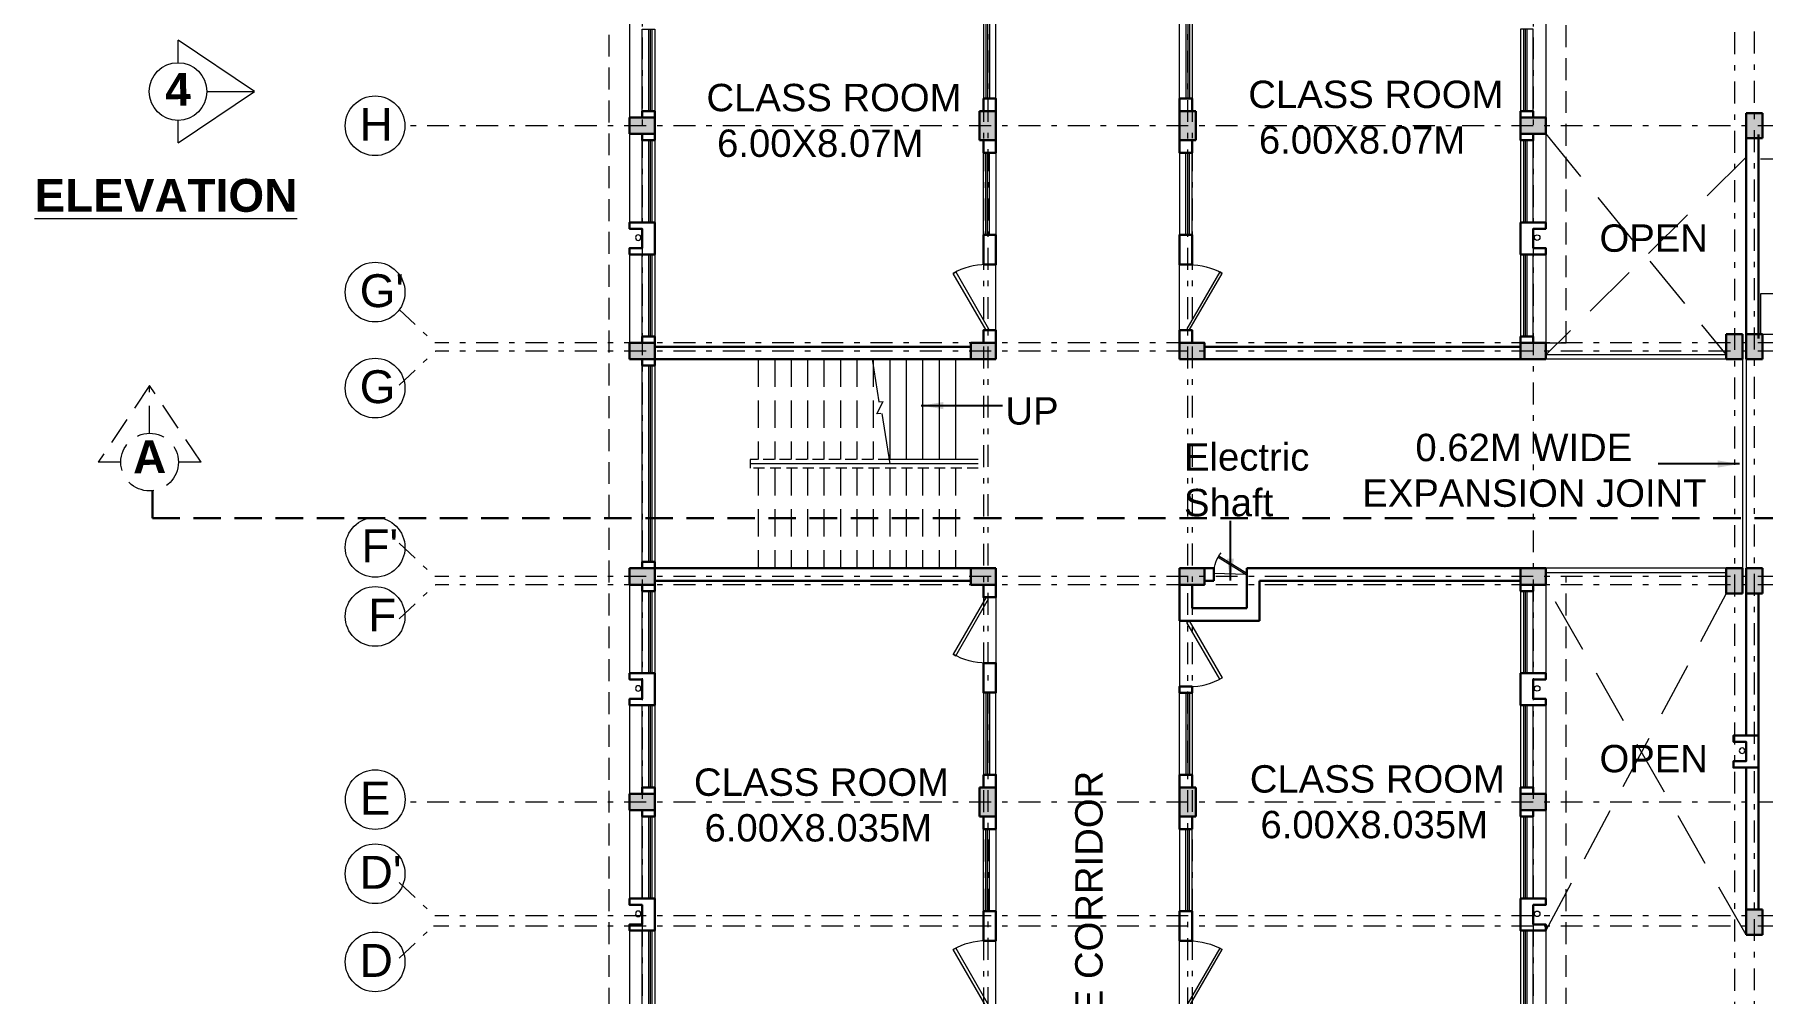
# Model space of a CAD drawing. Header units: millimetres. Extents: x 3614 to 12428, y -844 to 6844.
# Drawn here: x 5720.98 to 5752.53, y -330.34 to -312.84 of the extents above; entities that cross this region are included whole.
import ezdxf

# ---------------------------------------------------------------- set-up
doc = ezdxf.new("R2010")
doc.units = ezdxf.units.MM
doc.header["$LTSCALE"] = 40
doc.header["$MEASUREMENT"] = 0
for name, pattern in [('CENTER2', [1.125, 0.75, -0.125, 0.125, -0.125]), ('DASHDOT', [1, 0.5, -0.25, 0, -0.25]), ('DASHED', [0.75, 0.5, -0.25]), ('DASHED2', [0.375, 0.25, -0.125])]:
    doc.linetypes.add(name, pattern=pattern)
doc.layers.get('0').update_dxf_attribs({"linetype": 'CONTINUOUS', "lineweight": 20})
for name, color, linetype, lineweight in [('CLL LEV.', 15, 'CONTINUOUS', 18), ('Column', 252, 'CONTINUOUS', 30), ('Column Hatch', 253, 'CONTINUOUS', 13), ('Door', 54, 'CONTINUOUS', 18), ('EXPANSION JOINT', 248, 'CONTINUOUS', 20), ('Fixture', 44, 'CONTINUOUS', 15), ('GRID', 134, 'DASHDOT', 13), ('GRID TEXT', 134, 'CENTER2', 13), ('Hidden', 30, 'DASHED', 18), ('LINE', 22, 'CONTINUOUS', 13), ('Railing', 23, 'CONTINUOUS', 18), ('Section', 72, 'DASHED2', 30), ('Stair', 1, 'CONTINUOUS', 15), ('TEXT', 7, 'CONTINUOUS', 20), ('title', 7, 'CONTINUOUS', 35), ('Ventilator', 6, 'DASHED', 18), ('Wall', 7, 'CONTINUOUS', 30), ('Window', 150, 'CONTINUOUS', 15), ('Window-Wall', 7, 'CONTINUOUS', 18)]:
    doc.layers.add(name, color=color, linetype=linetype, lineweight=lineweight)
doc.styles.add('DIM', font='arial.ttf')
doc.styles.add('L120', font='simplex.shx', dxfattribs={"height": 1})
doc.styles.get("Standard").update_dxf_attribs({"font": 'txt.shx', "height": 0.03937})
doc.styles.add('Tabrej', font='GOTHIC.TTF')
doc.styles.add('Tabrej.', font='GOTHIC.TTF', dxfattribs={"height": 1})
doc.dimstyles.get("Standard").update_dxf_attribs({"dimtxt": 0.18, "dimasz": 0.18, "dimexe": 0.18, "dimexo": 0.0625, "dimgap": 0.09, "dimtad": 0, "dimtih": 1, "dimtoh": 1, "dimdec": 4, "dimzin": 0, "dimdsep": 46, "dimtxsty": 'Standard', "dimcen": 0.09, "dimadec": 0, "dimazin": 0, "dimtfac": 1, "dimtdec": 4, "dimtofl": 0, "dimtmove": 0, "dimatfit": 3, "dimfxl": 0, "dimtolj": 1, "dimtzin": 0, "dimarcsym": 0})

# ---------------------------------------------------------------- blocks, each defined once
blk = doc.blocks.new('COLUMN 546')
at = {"layer": 'Column Hatch'}
h = blk.add_hatch(color=0, dxfattribs=at)
h.dxf.hatch_style = 1
h.paths.add_polyline_path([(0, 0), (0.3, 0), (0.3, 0.46), (0, 0.46)])
at = {"layer": 'Column'}
for p, q in [((0.3, 0.46), (0, 0.46)), ((0, 0.46), (0, 0)), ((0.3, 0), (0.3, 0.46)), ((0, 0), (0.3, 0))]:
    blk.add_line(p, q, dxfattribs=at)
blk = doc.blocks.new('VENT 2')
at = {"layer": 'Ventilator', "linetype": 'Continuous', "ltscale": 0.02}
for p, q in [((0, 0.182), (1.5, 0.182)), ((0, 0.152), (1.5, 0.152))]:
    blk.add_line(p, q, dxfattribs=at)
at = {"layer": 'Window-Wall'}
for p, q in [((0, 0.23), (1.5, 0.23)), ((0, 0), (0, 0.23)), ((0, 0.115), (1.5, 0.115)), ((1.5, 0), (0, 0)), ((1.5, 0.23), (1.5, 0))]:
    blk.add_line(p, q, dxfattribs=at)
blk = doc.blocks.new('*U18')
for p, q in [((0, 0), (0, -6)), ((40, 0), (40, -6))]:
    blk.add_line(p, q)
blk.add_lwpolyline([(0, 0), (34.6, 20), (35.5, 18.5), (0.9, -1.5)], close=True)
blk.add_arc((0, 0), 40, 0, 30)
blk = doc.blocks.new('DOOR1')
at = {"layer": 'Door'}
blk.add_line((0, 0), (1.2, 0), dxfattribs=at)
at = {"layer": 'Door', "xscale": 0.0300000000000013, "yscale": 0.0300000000000013, "zscale": 0.0300000000000013}
blk.add_blockref('*U18', (0, 0.18), dxfattribs=at)
blk = doc.blocks.new('class 1')
at = {"layer": 'Wall'}
for points in [[(0.23, -0.035), (0, -0.035), (0, -0.265), (0.23, -0.265), (0.23, -0.035)], [(0.23, -1.465), (0, -1.465), (0, -2.005), (0.23, -2.005), (0.23, -1.465)], [(0.23, -3.505), (0, -3.505), (0, -3.735), (0.23, -3.735), (0.23, -3.505)]]:
    blk.add_lwpolyline(points, dxfattribs=at)
at = {"layer": 'Wall', "rotation": 270}
for name, p in [('DOOR1', (0, -0.265)), ('VENT 2', (0, -2.005))]:
    blk.add_blockref(name, p, dxfattribs=at)
blk = doc.blocks.new('WINDOW 1')
at = {"layer": 'CLL LEV.'}
for p, q in [((-0.115, -0.23), (-0.115, -0.46)), ((1.615, -0.23), (1.615, -0.46)), ((-0.115, -0.46), (1.615, -0.46))]:
    blk.add_line(p, q, dxfattribs=at)
at = {"layer": 'Window'}
for p, q in [((0, -0.051), (1.5, -0.051)), ((0, -0.081), (1.5, -0.081))]:
    blk.add_line(p, q, dxfattribs=at)
at = {"layer": 'Window-Wall'}
for p, q in [((0, 0), (1.5, 0)), ((0, -0.23), (0, 0)), ((1.5, 0), (1.5, -0.23)), ((0, -0.115), (1.5, -0.115)), ((1.5, -0.23), (0, -0.23))]:
    blk.add_line(p, q, dxfattribs=at)
blk = doc.blocks.new('SHAFT2')
at = {"layer": 'Fixture'}
blk.add_circle((0.302, 0.307), 0.05, dxfattribs=at)
at = {"layer": 'Wall'}
blk.add_lwpolyline([(0, 0.585), (0.46, 0.585), (0.46, 0.47), (0.23, 0.47), (0.23, 0.115), (0.46, 0.115), (0.46, 0), (0, 0), (0, 0.585)], dxfattribs=at)
blk = doc.blocks.new('Door - Left Hung 36 in.')
at = {"layer": 'Door'}
blk.add_line((0.8, -1.3), (35.9, -1.3), dxfattribs=at)
blk.add_lwpolyline([(0.8, -1.3), (0, 0), (31.2, 18), (31.9, 16.7)], close=True, dxfattribs=at)
blk.add_arc((0, 0), 36, 0, 37.3101, dxfattribs=at)
blk = doc.blocks.new('COLM 530')
at = {"layer": 'Column Hatch'}
h = blk.add_hatch(color=0, dxfattribs=at)
h.dxf.hatch_style = 1
h.paths.add_polyline_path([(5443.518, -633.795), (5443.218, -633.795), (5443.218, -634.325), (5443.518, -634.325)])
at = {"layer": 'Column'}
for p, q in [((5443.518, -633.795), (5443.218, -633.795)), ((5443.218, -633.795), (5443.218, -634.325)), ((5443.518, -634.325), (5443.518, -633.795)), ((5443.218, -634.325), (5443.518, -634.325))]:
    blk.add_line(p, q, dxfattribs=at)
blk = doc.blocks.new('drt')
at = {"layer": 'TEXT', "ltscale": 0.05}
for p, q in [((7.106, 2.255), (7.106, 2.667)), ((8.505, 1.729), (7.106, 2.667)), ((7.106, 0.79), (8.505, 1.729)), ((7.632, 1.729), (8.505, 1.729)), ((7.106, 0.79), (7.106, 1.203))]:
    blk.add_line(p, q, dxfattribs=at)
blk.add_circle((7.106, 1.729), 0.526, dxfattribs=at)
at = {"layer": 'TEXT', "insert": (6.865, 2.063), "char_height": 0.6, "attachment_point": 1, "rotation": 1.0017, "style": 'Tabrej.'}
blk.add_mtext_dynamic_manual_height_columns('{\\fArial|b1|i0|c0|p34;4}', width=20.54056, gutter_width=5, heights=[0], dxfattribs=at)
at = {"layer": 'TEXT', "insert": (4.487, 0.133), "char_height": 0.6, "attachment_point": 1, "style": 'Tabrej.'}
blk.add_mtext_dynamic_manual_height_columns('{\\fArial|b1|i0|c0|p34;\\LELEVATION }', width=20.54056, gutter_width=5, heights=[0], dxfattribs=at)
blk = doc.blocks.new('BDHVBFH')
at = {"layer": 'Section', "color": 7, "linetype": 'ByBlock', "lineweight": 20, "ltscale": 0.05}
for p, q in [((5432.399, -574.787), (5431.461, -576.186)), ((5432.399, -575.66), (5432.399, -574.787)), ((5433.338, -576.186), (5432.399, -574.787)), ((5431.873, -576.186), (5431.461, -576.186)), ((5433.338, -576.186), (5432.925, -576.186))]:
    blk.add_line(p, q, dxfattribs=at)
blk.add_circle((5432.399, -576.186), 0.526, dxfattribs=at)
blk = doc.blocks.new('SEC AA')
at = {"layer": 'Section', "ltscale": 0.05}
for q in [(5428.116, -321.164), (5509.295, -321.664)]:
    blk.add_line((5428.116, -321.664), q, dxfattribs=at)
at = {"layer": 'Section'}
blk.add_blockref('BDHVBFH', (-4.334, 255.545), dxfattribs=at)
at = {"layer": 'Section', "insert": (5427.753, -320.249), "char_height": 0.6, "attachment_point": 1, "rotation": 1.0017, "style": 'Tabrej'}
blk.add_mtext_dynamic_manual_height_columns('{\\fArial|b1|i0|c0|p34;A}', width=20.54056, gutter_width=5, heights=[0], dxfattribs=at)
blk = doc.blocks.new('GRID TY6')
at = {"layer": 'GRID', "lineweight": 18, "ltscale": 0.02}
for p, q in [((5437.0578, -290.0307), (5437.0578, -340.9309)), ((5453.3278, -290.0307), (5453.3278, -340.9309)), ((5443.2878, -290.2754), (5443.2878, -340.9309)), ((5443.3678, -290.2724), (5443.3678, -340.9309)), ((5447.0178, -290.2754), (5447.0178, -340.9309)), ((5447.0978, -290.2724), (5447.0978, -340.9309)), ((5457.0008, -291.7377), (5457.0008, -340.9309)), ((5457.3628, -291.727), (5457.3628, -340.9309)), ((5508.2295, -312.3456), (5432.7255, -312.3456)), ((5432.624, -315.7013), (5433.2737, -316.3106)), ((5508.2295, -316.3106), (5433.2737, -316.3106)), ((5432.624, -317.0784), (5433.2827, -316.4606)), ((5508.2295, -316.4606), (5433.2827, -316.4606)), ((5432.624, -319.9663), (5433.2737, -320.5756)), ((5432.624, -321.3434), (5433.2827, -320.7256)), ((5508.2295, -320.5756), (5433.2737, -320.5756)), ((5508.2295, -320.7256), (5433.2827, -320.7256)), ((5508.2295, -324.6906), (5432.7255, -324.6906)), ((5432.624, -326.1613), (5433.2737, -326.7706)), ((5508.2295, -326.7706), (5433.2737, -326.7706)), ((5432.624, -327.5384), (5433.2454, -326.9556)), ((5508.2295, -326.9556), (5433.2454, -326.9556))]:
    blk.add_line(p, q, dxfattribs=at)
at = {"layer": 'GRID TEXT', "linetype": 'ByBlock', "lineweight": 20, "ltscale": 0.05}
for centre in [(5432.1807, -312.3456), (5432.1826, -315.3821), (5432.1826, -317.1347), (5432.1826, -320.0414), (5432.1826, -321.3027), (5432.1845, -324.6456), (5432.1826, -326.0005), (5432.1826, -327.6087)]:
    blk.add_circle(centre, 0.5447, dxfattribs=at)
at = {"layer": 'GRID TEXT', "lineweight": 18, "ltscale": 0.05, "char_height": 0.6, "attachment_point": 1, "style": 'Tabrej.'}
for s, insert in [('{\\fArial|b0|i0|c0|p34;H}', (5431.8987, -312.0195)), ("{\\fArial|b0|i0|c0|p34;G'}", (5431.9006, -315.0559)), ('{\\fArial|b0|i0|c0|p34;G}', (5431.9006, -316.8085)), ("{\\fArial|b0|i0|c0|p34;F'}", (5431.9315, -319.7153)), ('{\\fArial|b0|i0|c0|p34;F}', (5432.0572, -320.9765)), ('{\\fArial|b0|i0|c0|p34;E}', (5431.9025, -324.3194)), ("{\\fArial|b0|i0|c0|p34;D'}", (5431.9006, -325.6743)), ('{\\fArial|b0|i0|c0|p34;D}', (5431.9006, -327.2825))]:
    blk.add_mtext_dynamic_manual_height_columns(s, width=2.477927, gutter_width=5, heights=[0], dxfattribs=dict(at, insert=insert))

msp = doc.modelspace()

# ---------------------------------------------------------------- linework, layer by layer
at = {"layer": 'EXPANSION JOINT', "linetype": 'ByBlock', "ltscale": 0.05}
for p, q in [((5752.1635, -318.7641), (5752.1635, -322.5791)), ((5752.2255, -318.7641), (5752.2255, -322.5791))]:
    msp.add_line(p, q, dxfattribs=at)
at = {"layer": 'Fixture', "linetype": 'ByBlock', "ltscale": 0.05}
msp.add_line((5756.4105, -315.1109), (5752.4905, -315.1109), dxfattribs=at)
at = {"layer": 'Hidden', "ltscale": 0.02}
for p, q in [((5731.4705, -339.0391), (5731.4705, -310.2341)), ((5748.9406, -318.466), (5748.9406, -310.2341)), ((5748.9405, -339.0391), (5748.9405, -322.7312))]:
    msp.add_line(p, q, dxfattribs=at)
at = {"layer": 'Hidden', "ltscale": 0.05}
msp.add_line((5748.3405, -318.4641), (5748.9406, -318.466), dxfattribs=at)
at = {"layer": 'LINE', "linetype": 'ByBlock', "ltscale": 0.05}
msp.add_lwpolyline([(5752.9071, -317.5677), (5752.4905, -317.5677), (5752.4905, -318.3041), (5752.9071, -318.3041)], close=True, dxfattribs=at)
at = {"layer": 'Railing', "linetype": 'ByBlock', "ltscale": 0.05}
for p, q in [((5751.8635, -318.6841), (5748.5705, -318.6841)), ((5751.8635, -318.7641), (5748.5705, -318.7641)), ((5738.2055, -320.5941), (5736.579, -320.5941)), ((5738.2055, -320.6691), (5736.5911, -320.6691)), ((5751.8635, -322.5791), (5748.5705, -322.5791)), ((5751.8635, -322.6591), (5748.5705, -322.6591))]:
    msp.add_line(p, q, dxfattribs=at)
at = {"layer": 'Railing', "linetype": 'DASHED2', "ltscale": 0.02}
for p, q in [((5736.5789, -320.5941), (5734.0405, -320.5941)), ((5734.0405, -320.5941), (5734.0405, -320.6691)), ((5736.5909, -320.6691), (5734.0405, -320.6691)), ((5738.2055, -320.6741), (5734.0405, -320.6741)), ((5734.0405, -320.6741), (5734.0405, -320.7491)), ((5738.2055, -320.7491), (5734.0405, -320.7491))]:
    msp.add_line(p, q, dxfattribs=at)
at = {"layer": 'Stair', "linetype": 'DASHED2', "ltscale": 0.05}
for p, q in [((5734.1905, -318.7641), (5734.1905, -320.5941)), ((5734.4905, -318.7641), (5734.4905, -320.5941)), ((5734.7905, -318.7641), (5734.7905, -320.5941)), ((5735.0905, -318.7641), (5735.0905, -320.5941)), ((5735.3905, -318.7641), (5735.3905, -320.5941)), ((5735.6905, -318.7641), (5735.6905, -320.5941)), ((5735.9905, -318.7641), (5735.9905, -320.5941)), ((5736.2905, -318.7641), (5736.2905, -320.5941)), ((5734.1905, -320.7491), (5734.1905, -322.5791)), ((5734.4905, -320.7491), (5734.4905, -322.5791)), ((5734.7905, -320.7491), (5734.7905, -322.5791)), ((5735.0905, -320.7491), (5735.0905, -322.5791)), ((5735.3905, -320.7491), (5735.3905, -322.5791)), ((5735.6905, -320.7491), (5735.6905, -322.5791)), ((5735.9905, -320.7491), (5735.9905, -322.5791)), ((5736.2905, -320.7491), (5736.2905, -322.5791)), ((5736.5905, -320.7491), (5736.5905, -322.5791)), ((5736.8905, -320.7491), (5736.8905, -322.5791)), ((5737.1905, -320.7491), (5737.1905, -322.5791)), ((5737.4905, -320.7491), (5737.4905, -322.5791)), ((5737.7905, -320.7491), (5737.7905, -322.5791))]:
    msp.add_line(p, q, dxfattribs=at)
at = {"layer": 'Stair', "ltscale": 0.05}
for p, q in [((5736.5905, -318.7641), (5736.5905, -320.5941)), ((5736.8905, -318.7641), (5736.8905, -320.5941)), ((5737.1905, -318.7641), (5737.1905, -320.5941)), ((5737.4905, -318.7641), (5737.4905, -320.5941)), ((5737.7905, -318.7641), (5737.7905, -320.5941))]:
    msp.add_line(p, q, dxfattribs=at)
at = {"layer": 'TEXT', "ltscale": 0.05}
for p, q in [((5736.2705, -318.7641), (5736.3928, -319.5405)), ((5736.3563, -319.7597), (5736.4729, -319.535)), ((5736.3928, -319.5405), (5736.4729, -319.535)), ((5736.4266, -319.7553), (5736.3563, -319.7597)), ((5736.4466, -319.7553), (5736.5905, -320.6691))]:
    msp.add_line(p, q, dxfattribs=at)
at = {"layer": 'title', "ltscale": 0.05}
msp.add_line((5736.3874, -319.5065), (5736.3874, -319.5065), dxfattribs=at)
at = {"layer": 'Wall', "linetype": 'ByBlock', "ltscale": 0.05}
for p, q in [((5752.2255, -318.3041), (5752.2255, -314.6609)), ((5752.4555, -318.3841), (5752.4555, -314.6609))]:
    msp.add_line(p, q, dxfattribs=at)
at = {"layer": 'Wall'}
for p, q in [((5738.0705, -318.5341), (5732.3005, -318.5341)), ((5742.3405, -318.5341), (5748.1105, -318.5341)), ((5738.0705, -318.7641), (5732.3005, -318.7641)), ((5742.3405, -318.7641), (5748.1105, -318.7641)), ((5738.0705, -322.5791), (5732.3005, -322.5791)), ((5742.5105, -322.5791), (5742.3405, -322.5791)), ((5742.5105, -322.5791), (5742.5106, -322.809)), ((5743.1105, -323.3091), (5743.1105, -322.5791)), ((5743.4555, -322.5791), (5743.1105, -322.5791)), ((5743.3866, -322.5791), (5748.1105, -322.5791)), ((5738.0705, -322.8091), (5732.3005, -322.8091)), ((5741.8805, -323.5391), (5741.8805, -322.8791)), ((5742.1105, -322.8791), (5742.1105, -323.3091)), ((5742.5106, -322.809), (5742.3406, -322.8091)), ((5743.3405, -322.8091), (5748.1105, -322.8091)), ((5743.3405, -323.5391), (5743.3405, -322.8091)), ((5752.2255, -323.0391), (5752.2255, -325.6316)), ((5752.4555, -323.0391), (5752.4555, -328.8091)), ((5743.1105, -323.3091), (5742.1105, -323.3091)), ((5742.1105, -323.5391), (5741.8805, -323.5391)), ((5743.3405, -323.5391), (5742.1105, -323.5391)), ((5752.2255, -326.2166), (5752.2255, -328.8091))]:
    msp.add_line(p, q, dxfattribs=at)
for points in [[(5732.0705, -314.3491), (5732.0705, -314.2341), (5732.3005, -314.2341), (5732.3005, -314.3491), (5732.0705, -314.3491)], [(5748.3405, -314.3491), (5748.3405, -314.2341), (5748.1105, -314.2341), (5748.1105, -314.3491), (5748.3405, -314.3491)], [(5732.0705, -314.6491), (5732.0705, -314.7641), (5732.3005, -314.7641), (5732.3005, -314.6491), (5732.0705, -314.6491)], [(5732.0705, -314.7641), (5732.0705, -314.6491), (5732.3005, -314.6491), (5732.3005, -314.7641), (5732.0705, -314.7641)], [(5748.3405, -314.6491), (5748.3405, -314.7641), (5748.1105, -314.7641), (5748.1105, -314.6491), (5748.3405, -314.6491)], [(5748.3405, -314.7641), (5748.3405, -314.6491), (5748.1105, -314.6491), (5748.1105, -314.7641), (5748.3405, -314.7641)], [(5732.0705, -318.4641), (5732.0705, -318.3491), (5732.3005, -318.3491), (5732.3005, -318.4641), (5732.0705, -318.4641)], [(5748.3405, -318.4641), (5748.3405, -318.3491), (5748.1105, -318.3491), (5748.1105, -318.4641), (5748.3405, -318.4641)], [(5732.0705, -318.8791), (5732.0705, -318.7641), (5732.3005, -318.7641), (5732.3005, -318.8791), (5732.0705, -318.8791)], [(5732.0705, -322.5791), (5732.0705, -322.4641), (5732.3005, -322.4641), (5732.3005, -322.5791), (5732.0705, -322.5791)], [(5732.0705, -322.8791), (5732.0705, -322.9941), (5732.3005, -322.9941), (5732.3005, -322.8791), (5732.0705, -322.8791)], [(5732.0705, -322.9941), (5732.0705, -322.8791), (5732.3005, -322.8791), (5732.3005, -322.9941), (5732.0705, -322.9941)], [(5748.3405, -322.8791), (5748.3405, -322.9941), (5748.1105, -322.9941), (5748.1105, -322.8791), (5748.3405, -322.8791)], [(5748.3405, -322.9941), (5748.3405, -322.8791), (5748.1105, -322.8791), (5748.1105, -322.9941), (5748.3405, -322.9941)], [(5742.1105, -324.7391), (5741.8805, -324.7391), (5741.8805, -324.8499), (5742.1105, -324.8499), (5742.1105, -324.7391)], [(5742.1105, -326.3499), (5741.8805, -326.3499), (5741.8805, -326.5799), (5742.1105, -326.5799), (5742.1105, -326.3499)], [(5732.0705, -326.6941), (5732.0705, -326.5791), (5732.3005, -326.5791), (5732.3005, -326.6941), (5732.0705, -326.6941)], [(5748.3405, -326.6941), (5748.3405, -326.5791), (5748.1105, -326.5791), (5748.1105, -326.6941), (5748.3405, -326.6941)], [(5732.0705, -326.9941), (5732.0705, -327.1091), (5732.3005, -327.1091), (5732.3005, -326.9941), (5732.0705, -326.9941)], [(5732.0705, -327.1091), (5732.0705, -326.9941), (5732.3005, -326.9941), (5732.3005, -327.1091), (5732.0705, -327.1091)], [(5748.3405, -326.9941), (5748.3405, -327.1091), (5748.1105, -327.1091), (5748.1105, -326.9941), (5748.3405, -326.9941)], [(5748.3405, -327.1091), (5748.3405, -326.9941), (5748.1105, -326.9941), (5748.1105, -327.1091), (5748.3405, -327.1091)]]:
    msp.add_lwpolyline(points, dxfattribs=at)
at = {"layer": 'Window'}
for p, q in [((5732.2196, -318.8791), (5732.2196, -322.4641)), ((5732.2496, -318.8791), (5732.2496, -322.4641))]:
    msp.add_line(p, q, dxfattribs=at)
at = {"layer": 'Window-Wall', "linetype": 'DASHED', "ltscale": 0.05}
for p, q in [((5748.5705, -314.6491), (5751.8635, -318.6841)), ((5752.2255, -315.0741), (5748.5705, -318.6841)), ((5752.2255, -329.2691), (5748.5705, -322.8791)), ((5751.8635, -323.0391), (5748.5705, -329.1941))]:
    msp.add_line(p, q, dxfattribs=at)
at = {"layer": 'Window-Wall'}
for p, q in [((5732.0705, -322.4641), (5732.0705, -318.8791)), ((5732.1855, -318.8791), (5732.1855, -322.4641)), ((5732.3005, -318.8791), (5732.3005, -322.4641)), ((5732.3005, -322.4641), (5732.0705, -322.4641))]:
    msp.add_line(p, q, dxfattribs=at)

# ---------------------------------------------------------------- block references
for name, p in [('GRID TY6', (295.0127, -2.1555)), ('COLM 530', (295.0127, 319.5608)), ('COLM 530', (298.6627, 319.5608)), ('COLM 530', (295.0127, 307.215)), ('COLM 530', (298.6627, 307.215))]:
    msp.add_blockref(name, p)
at = {"linetype": 'ByBlock', "xscale": -1}
for p in [(5738.5305, -310.4991), (5738.5305, -322.8441)]:
    msp.add_blockref('class 1', p, dxfattribs=at)
at = {"linetype": 'ByBlock'}
for name, p in [('class 1', (5741.8805, -310.4991)), ('SHAFT2', (5748.1105, -316.8491)), ('SHAFT2', (5748.1105, -325.0791)), ('SHAFT2', (5748.1105, -329.1941))]:
    msp.add_blockref(name, p, dxfattribs=at)
at = {"color": 7, "extrusion": (0, 0, -1), "xscale": -1, "zscale": -1, "rotation": 270}
for p in [(-5732.3005, -314.6491), (-5732.3005, -318.7641), (-5738.5305, -318.7641), (-5732.3005, -322.8791), (-5738.5305, -322.8791), (-5732.3005, -326.9941)]:
    msp.add_blockref('COLUMN 546', p, dxfattribs=at)
at = {"color": 7, "extrusion": (0, 0, -1), "zscale": -1}
for p, rotation in [((-5748.1105, -314.6491), 90.00000000000004), ((-5741.8805, -318.7641), 90.00000000000004), ((-5748.1105, -318.7641), 90.00000000000004), ((-5741.8805, -322.8791), 90.00000000000004), ((-5748.1105, -322.8791), 90.00000000000004), ((-5751.8635, -322.5791), 180), ((-5752.2255, -322.5791), 180), ((-5748.1105, -326.9941), 90.00000000000004), ((-5752.2255, -328.8091), 180)]:
    msp.add_blockref('COLUMN 546', p, dxfattribs=dict(at, rotation=rotation))
at = {"color": 7, "extrusion": (0, 0, -1), "xscale": -1, "zscale": -1}
for p in [(-5752.2255, -314.7291), (-5751.8635, -318.7641), (-5752.2255, -318.7641)]:
    msp.add_blockref('COLUMN 546', p, dxfattribs=at)
at = {"linetype": 'ByBlock', "rotation": 180}
for p in [(5738.5305, -318.4991), (5738.5305, -330.8441)]:
    msp.add_blockref('class 1', p, dxfattribs=at)
at = {"linetype": 'ByBlock', "xscale": -1, "rotation": 180}
for p in [(5741.8805, -318.4991), (5741.8805, -330.8441)]:
    msp.add_blockref('class 1', p, dxfattribs=at)
at = {"linetype": 'ByBlock', "extrusion": (0, 0, -1), "zscale": -1}
for p in [(-5732.3005, -316.8491), (-5732.3005, -325.0791), (-5752.4555, -326.2166), (-5732.3005, -329.1941)]:
    msp.add_blockref('SHAFT2', p, dxfattribs=at)
at = {"layer": 'CLL LEV.', "rotation": 270}
for p in [(5732.3005, -312.7341), (5732.3005, -314.7641), (5732.3005, -316.8491), (5732.3005, -322.9941), (5732.3005, -325.0791), (5732.3005, -327.1091), (5732.3005, -329.1941)]:
    msp.add_blockref('WINDOW 1', p, dxfattribs=at)
at = {"layer": 'CLL LEV.', "extrusion": (0, 0, -1), "zscale": -1, "rotation": 270}
for p in [(-5748.1105, -312.7341), (-5748.1105, -314.7641), (-5748.1105, -316.8491), (-5748.1105, -322.9941), (-5748.1105, -325.0791), (-5748.1105, -327.1091), (-5748.1105, -329.1941)]:
    msp.add_blockref('WINDOW 1', p, dxfattribs=at)
at = {"layer": 'Door', "extrusion": (0, 0, -1), "xscale": 0.0166737001802426, "yscale": 0.0166737001802426, "zscale": -0.0166737001841632, "rotation": 1.671958642822621}
msp.add_blockref('Door - Left Hung 36 in.', (-5743.1105, -322.6728), dxfattribs=at)
at = {"layer": 'Section'}
msp.add_blockref('SEC AA', (295.0127, 0), dxfattribs=at)
at = {"layer": 'Wall'}
msp.add_blockref('drt', (5716.4899, -315.6044), dxfattribs=at)
at = {"layer": 'Wall', "rotation": 270}
for name, p in [('DOOR1', (5741.8805, -323.5391)), ('VENT 2', (5741.8805, -324.8499))]:
    msp.add_blockref(name, p, dxfattribs=at)

# ---------------------------------------------------------------- texts
at = {"layer": 'TEXT', "char_height": 0.5, "attachment_point": 1, "style": 'DIM'}
for s, width, insert in [('{\\fArial|b0|i0|c0|p34;CLASS ROOM\\P 6.00X8.07M}', 19.989683, (5733.2445, -313.7354)), ('{\\fArial|b0|i0|c0|p34;CLASS ROOM\\P 6.00X8.07M}', 19.989683, (5743.1381, -313.6766)), ('OPEN', 19.989683, (5749.5506, -316.3011)), ('{\\fArial|b0|i0|c0|p34;UP}', 1.50962, (5738.7042, -319.4556)), ('{\\fArial|b0|i0|c0|p34;     0.62M WIDE \\PEXPANSION JOINT}', 19.989683, (5745.2193, -320.1233)), ('{\\fArial|b0|i0|c0|p34;Electric \\PShaft}', 19.989683, (5741.9639, -320.2955)), ('OPEN', 19.989683, (5749.5506, -325.8033)), ('{\\fArial|b0|i0|c0|p34;CLASS ROOM\\P 6.00X8.035M}', 19.989683, (5743.1655, -326.1737)), ('{\\fArial|b0|i0|c0|p34;CLASS ROOM\\P 6.00X8.035M}', 19.989683, (5733.0152, -326.2329))]:
    msp.add_mtext_dynamic_manual_height_columns(s, width=width, gutter_width=5, heights=[0], dxfattribs=dict(at, insert=insert))
at = {"layer": 'TEXT', "insert": (5739.9767, -334.2302), "char_height": 0.5, "attachment_point": 1, "rotation": 90, "style": 'DIM'}
msp.add_mtext_dynamic_manual_height_columns('{\\fArial|b0|i0|c0|p34;3.35M WIDE CORRIDOR}', width=19.989683, gutter_width=5, heights=[0], dxfattribs=at)

# ---------------------------------------------------------------- leaders
at = {"layer": 'TEXT'}
for points in [[(5737.1678, -319.6091), (5738.6522, -319.6091)], [(5752.1061, -320.6751), (5750.6217, -320.6751)], [(5742.8108, -322.8003), (5742.8108, -321.7106)]]:
    msp.add_leader(points, dimstyle='Standard', override={"dimscale": 40, "dimasz": 0.01, "dimgap": 0.09, "dimtad": 0, "dimpost": "'", "dimtxsty": 'L120', "dimarcsym": 1}, dxfattribs=at)

doc.saveas('drawing.dxf')
